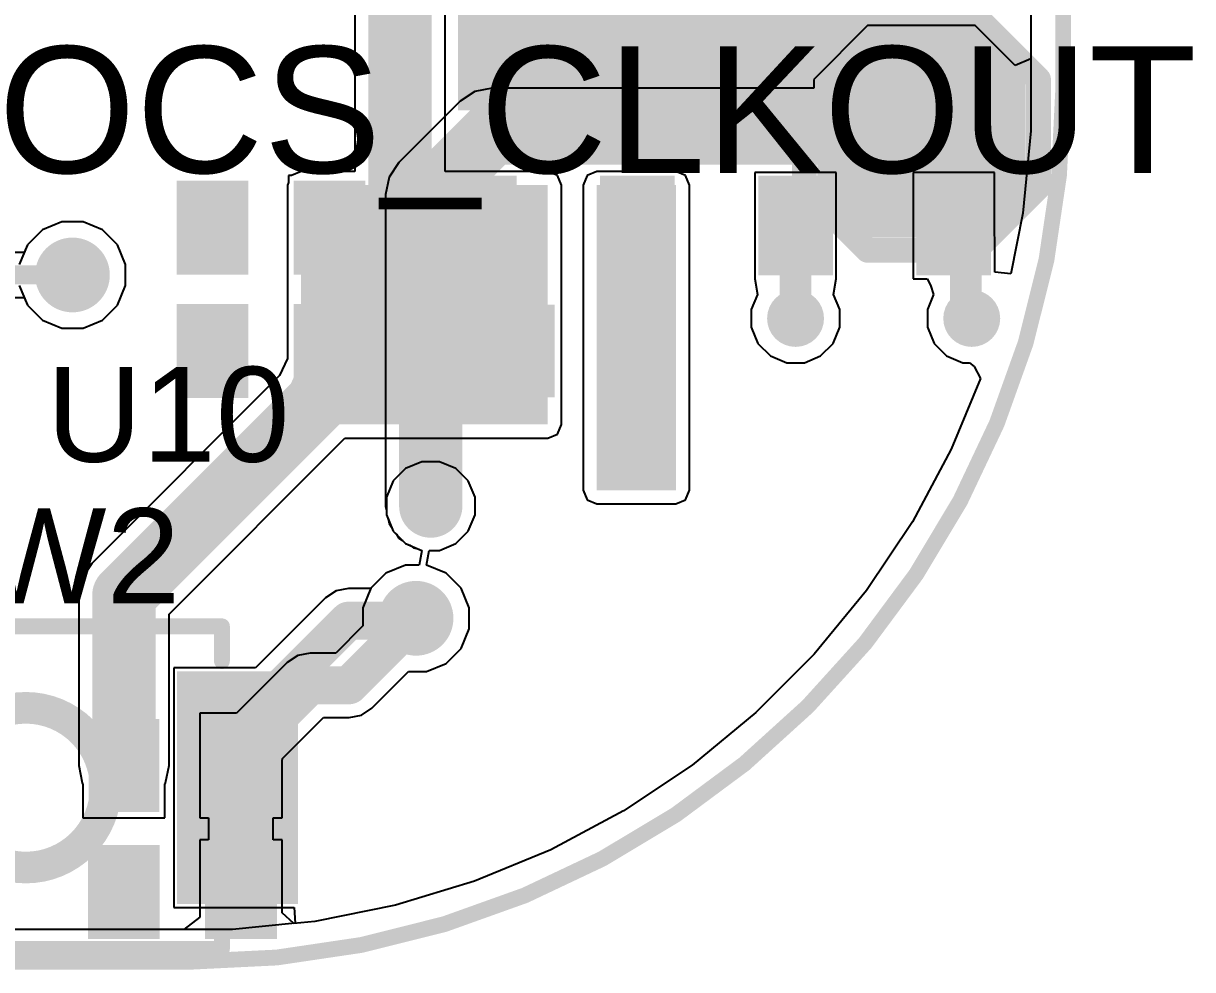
# Model space of a CAD drawing. Header units: millimetres. Extents: x -12 to 5428, y 0 to 5422.
# Drawn here: x 34.63 to 44.01, y -0.06 to 7.53 of the extents above; entities that cross this region are included whole.
import ezdxf

# ---------------------------------------------------------------- set-up
doc = ezdxf.new("R2010")
doc.units = ezdxf.units.MM
for name, color, linetype in [('BottomLayer', 5, 'Continuous'), ('BottomPaste', 16, 'Continuous'), ('BottomSolder', 6, 'Continuous'), ('Mechanical2', 216, 'Continuous'), ('TopLayer', 1, 'Continuous'), ('TopOverlay', 2, 'Continuous'), ('TopPaste', 8, 'Continuous'), ('TopSolder', 216, 'Continuous'), ('ViaHoleLayer', 16, 'Continuous')]:
    doc.layers.add(name, color=color, linetype=linetype)
doc.styles.add('Arial', font='', dxfattribs={"height": 0.2})
doc.styles.get('Arial').set_extended_font_data('Arial')

# ---------------------------------------------------------------- blocks, each defined once
blk = doc.blocks.new('T__________8')
at = {"layer": 'TopLayer'}
blk.add_hatch(color=1, dxfattribs=at).paths.add_polyline_path([(0.38102286, 0.7619974599999999), (-0.38097714, 0.7619974599999999), (-0.7619771399999999, 0.38099746), (-0.7619771399999999, -0.38100254), (-0.38097714, -0.7620025399999999), (0.38102286, -0.7620025399999999), (0.76202286, -0.38100254), (0.76202286, 0.38099746)])
at = {"layer": 'TopPaste'}
blk.add_hatch(color=8, dxfattribs=at).paths.add_polyline_path([(0.38102286, 0.7619974599999999), (-0.38097714, 0.7619974599999999), (-0.7619771399999999, 0.38099746), (-0.7619771399999999, -0.38100254), (-0.38097714, -0.7620025399999999), (0.38102286, -0.7620025399999999), (0.76202286, -0.38100254), (0.76202286, 0.38099746)])
at = {"layer": 'TopSolder'}
blk.add_hatch(color=216, dxfattribs=at).paths.add_polyline_path([(0.41852342, 0.8369985799999999), (-0.4184777, 0.8369985799999999), (-0.83697826, 0.41849802), (-0.83697826, -0.4185031), (-0.4184777, -0.8370036599999999), (0.41852342, -0.8370036599999999), (0.83702398, -0.4185031), (0.83702398, 0.41849802)])
at = {"layer": 'TopOverlay', "const_width": 0.1999996}
for points in [[(-0.4317771399999999, 0.93979746), (-0.9397771399999999, 0.4317974599999999)], [(-0.4317771399999999, 0.93979746), (0.43182286, 0.93979746)], [(0.43182286, 0.93979746), (0.93982286, 0.4317974599999999)], [(-0.9397771399999999, 0.4317974599999999), (-0.9397771399999999, -0.43180254)], [(0.93982286, 0.4317974599999999), (0.93982286, -0.43180254)], [(-0.9397771399999999, -0.43180254), (-0.4317771399999999, -0.93980254)], [(0.93982286, -0.43180254), (0.43182286, -0.93980254)], [(-0.4317771399999999, -0.93980254), (0.43182286, -0.93980254)]]:
    blk.add_lwpolyline(points, dxfattribs=at)
at = {"layer": 'TopOverlay', "const_width": 0.0999998}
for points in [[(-0.48177704, 0.93979746, 1), (-0.38177724, 0.93979746, 1)], [(-0.48177704, 0.93979746, 1), (-0.38177724, 0.93979746, 1)], [(0.38182296, 0.93979746, 1), (0.48182276, 0.93979746, 1)], [(0.38182296, 0.93979746, 1), (0.48182276, 0.93979746, 1)], [(-0.9897770399999999, 0.4317974599999999, 1), (-0.88977724, 0.4317974599999999, 1)], [(-0.9897770399999999, 0.4317974599999999, 1), (-0.88977724, 0.4317974599999999, 1)], [(0.8898229599999999, 0.4317974599999999, 1), (0.98982276, 0.4317974599999999, 1)], [(0.8898229599999999, 0.4317974599999999, 1), (0.98982276, 0.4317974599999999, 1)], [(-0.9897770399999999, -0.43180254, 1), (-0.88977724, -0.43180254, 1)], [(-0.9897770399999999, -0.43180254, 1), (-0.88977724, -0.43180254, 1)], [(0.8898229599999999, -0.43180254, 1), (0.98982276, -0.43180254, 1)], [(0.8898229599999999, -0.43180254, 1), (0.98982276, -0.43180254, 1)], [(-0.48177704, -0.93980254, 1), (-0.38177724, -0.93980254, 1)], [(-0.48177704, -0.93980254, 1), (-0.38177724, -0.93980254, 1)], [(0.38182296, -0.93980254, 1), (0.48182276, -0.93980254, 1)], [(0.38182296, -0.93980254, 1), (0.48182276, -0.93980254, 1)]]:
    blk.add_lwpolyline(points, format="xyb", close=True, dxfattribs=at)
blk = doc.blocks.new('8_WSON_6_5____B_32')
at = {"layer": 'BottomLayer'}
for points in [[(-3.0250257, 2.12999447), (-2.37502446, 2.12999447), (-2.37502446, 1.67999537), (-3.0250257, 1.67999537)], [(2.3750143, 2.12999447), (3.02501554, 2.12999447), (3.02501554, 1.67999537), (2.3750143, 1.67999537)], [(-1.70000549, 1.99999473), (1.69999533, 1.99999473), (1.69999533, -2.00000489), (-1.70000549, -2.00000489)], [(-3.0250257, 0.85999447), (-2.37502446, 0.85999447), (-2.37502446, 0.40999537), (-3.0250257, 0.40999537)], [(2.3750143, 0.85999447), (3.02501554, 0.85999447), (3.02501554, 0.40999537), (2.3750143, 0.40999537)], [(-3.0250257, -0.41000553), (-2.37502446, -0.41000553), (-2.37502446, -0.8600046299999999), (-3.0250257, -0.8600046299999999)], [(2.3750143, -0.41000553), (3.02501554, -0.41000553), (3.02501554, -0.8600046299999999), (2.3750143, -0.8600046299999999)], [(-3.0250257, -1.68000553), (-2.37502446, -1.68000553), (-2.37502446, -2.13000463), (-3.0250257, -2.13000463)], [(2.3750143, -1.68000553), (3.02501554, -1.68000553), (3.02501554, -2.13000463), (2.3750143, -2.13000463)]]:
    blk.add_hatch(color=5, dxfattribs=at).paths.add_polyline_path(points)
at = {"layer": 'BottomPaste'}
for points in [[(-3.0250257, 2.12999447), (-2.37502446, 2.12999447), (-2.37502446, 1.67999537), (-3.0250257, 1.67999537)], [(2.3750143, 2.12999447), (3.02501554, 2.12999447), (3.02501554, 1.67999537), (2.3750143, 1.67999537)], [(-1.70000549, 1.99999473), (1.69999533, 1.99999473), (1.69999533, -2.00000489), (-1.70000549, -2.00000489)], [(-3.0250257, 0.85999447), (-2.37502446, 0.85999447), (-2.37502446, 0.40999537), (-3.0250257, 0.40999537)], [(2.3750143, 0.85999447), (3.02501554, 0.85999447), (3.02501554, 0.40999537), (2.3750143, 0.40999537)], [(-3.0250257, -0.41000553), (-2.37502446, -0.41000553), (-2.37502446, -0.8600046299999999), (-3.0250257, -0.8600046299999999)], [(2.3750143, -0.41000553), (3.02501554, -0.41000553), (3.02501554, -0.8600046299999999), (2.3750143, -0.8600046299999999)], [(-3.0250257, -1.68000553), (-2.37502446, -1.68000553), (-2.37502446, -2.13000463), (-3.0250257, -2.13000463)], [(2.3750143, -1.68000553), (3.02501554, -1.68000553), (3.02501554, -2.13000463), (2.3750143, -2.13000463)]]:
    blk.add_hatch(color=16, dxfattribs=at).paths.add_polyline_path(points)
at = {"layer": 'BottomSolder'}
for points in [[(-3.10002682, 2.20499559), (-2.30002334, 2.20499559), (-2.30002334, 1.60499425), (-3.10002682, 1.60499425)], [(2.30001318, 2.20499559), (3.10001666, 2.20499559), (3.10001666, 1.60499425), (2.30001318, 1.60499425)], [(-1.77500661, 2.07499585), (1.77499645, 2.07499585), (1.77499645, -2.07500601), (-1.77500661, -2.07500601)], [(-3.10002682, 0.9349955899999999), (-2.30002334, 0.9349955899999999), (-2.30002334, 0.33499425), (-3.10002682, 0.33499425)], [(2.30001318, 0.9349955899999999), (3.10001666, 0.9349955899999999), (3.10001666, 0.33499425), (2.30001318, 0.33499425)], [(-3.10002682, -0.33500441), (-2.30002334, -0.33500441), (-2.30002334, -0.9350057499999999), (-3.10002682, -0.9350057499999999)], [(2.30001318, -0.33500441), (3.10001666, -0.33500441), (3.10001666, -0.9350057499999999), (2.30001318, -0.9350057499999999)], [(-3.10002682, -1.60500441), (-2.30002334, -1.60500441), (-2.30002334, -2.20500575), (-3.10002682, -2.20500575)], [(2.30001318, -1.60500441), (3.10001666, -1.60500441), (3.10001666, -2.20500575), (2.30001318, -2.20500575)]]:
    blk.add_hatch(color=6, dxfattribs=at).paths.add_polyline_path(points)
blk = doc.blocks.new('B3U_1000P_64')
at = {"layer": 'TopLayer'}
for points in [[(-2.10998689, 0.85998431), (-1.28998599, 0.85998431), (-1.28998599, -0.86001479), (-2.10998689, -0.86001479)], [(1.29000631, 0.85998431), (2.11000721, 0.85998431), (2.11000721, -0.86001479), (1.29000631, -0.86001479)]]:
    blk.add_hatch(color=1, dxfattribs=at).paths.add_polyline_path(points)
at = {"layer": 'TopPaste'}
for points in [[(-2.10998689, 0.85998431), (-1.28998599, 0.85998431), (-1.28998599, -0.86001479), (-2.10998689, -0.86001479)], [(1.29000631, 0.85998431), (2.11000721, 0.85998431), (2.11000721, -0.86001479), (1.29000631, -0.86001479)]]:
    blk.add_hatch(color=8, dxfattribs=at).paths.add_polyline_path(points)
at = {"layer": 'TopSolder'}
for points in [[(-2.18498801, 0.93498543), (-1.21498487, 0.93498543), (-1.21498487, -0.93501591), (-2.18498801, -0.93501591)], [(1.21500519, 0.93498543), (2.18500833, 0.93498543), (2.18500833, -0.93501591), (1.21500519, -0.93501591)]]:
    blk.add_hatch(color=216, dxfattribs=at).paths.add_polyline_path(points)
at = {"layer": 'TopOverlay', "const_width": 0.127}
for points in [[(-1.57481524, 1.01598476), (-1.57481524, 1.29538476)], [(-1.57481524, 1.29538476), (1.57478476, 1.29538476)], [(1.57478476, 1.01598476), (1.57478476, 1.29538476)], [(-1.57481524, -1.29541524), (-1.57481524, -1.01601524)], [(1.57478476, -1.29541524), (1.57478476, -1.01601524)], [(-1.57481524, -1.29541524), (1.57478476, -1.29541524)]]:
    blk.add_lwpolyline(points, dxfattribs=at)
at = {"layer": 'TopOverlay'}
for points, const_width in [([(-1.60656524, 1.29538476, 1), (-1.54306524, 1.29538476, 1)], 0.0635), ([(-1.60656524, 1.29538476, 1), (-1.54306524, 1.29538476, 1)], 0.0635), ([(1.54303476, 1.29538476, 1), (1.60653476, 1.29538476, 1)], 0.0635), ([(1.54303476, 1.29538476, 1), (1.60653476, 1.29538476, 1)], 0.0635), ([(-1.60656524, 1.01598476, 1), (-1.54306524, 1.01598476, 1)], 0.0635), ([(1.54303476, 1.01598476, 1), (1.60653476, 1.01598476, 1)], 0.0635), ([(0.64106806, 0, 1), (-0.64106806, 0, 1)], 0.254), ([(-0.7045680599999999, 0, 1), (-0.5775680599999999, 0, 1)], 0.127), ([(0.5775680599999999, 0, 1), (0.7045680599999999, 0, 1)], 0.127), ([(-1.60656524, -1.01601524, 1), (-1.54306524, -1.01601524, 1)], 0.0635), ([(1.54303476, -1.01601524, 1), (1.60653476, -1.01601524, 1)], 0.0635), ([(-1.60656524, -1.29541524, 1), (-1.54306524, -1.29541524, 1)], 0.0635), ([(-1.60656524, -1.29541524, 1), (-1.54306524, -1.29541524, 1)], 0.0635), ([(1.54303476, -1.29541524, 1), (1.60653476, -1.29541524, 1)], 0.0635), ([(1.54303476, -1.29541524, 1), (1.60653476, -1.29541524, 1)], 0.0635)]:
    blk.add_lwpolyline(points, format="xyb", close=True, dxfattribs=dict(at, const_width=const_width))
blk = doc.blocks.new('R___0402_B_82')
at = {"layer": 'BottomLayer'}
for points in [[(-0.24128476, 0.31751524), (-0.2412847599999999, -0.31748476), (-0.6984847599999999, -0.31748476), (-0.6984847599999999, 0.31751524)], [(0.69851524, 0.31751524), (0.69851524, -0.31748476), (0.24131524, -0.31748476), (0.2413152399999999, 0.31751524)]]:
    blk.add_hatch(color=5, dxfattribs=at).paths.add_polyline_path(points)
at = {"layer": 'BottomPaste'}
for points in [[(-0.24128476, 0.31751524), (-0.2412847599999999, -0.31748476), (-0.6984847599999999, -0.31748476), (-0.6984847599999999, 0.31751524)], [(0.69851524, 0.31751524), (0.69851524, -0.31748476), (0.24131524, -0.31748476), (0.2413152399999999, 0.31751524)]]:
    blk.add_hatch(color=16, dxfattribs=at).paths.add_polyline_path(points)
at = {"layer": 'BottomSolder'}
for points in [[(-0.1862836, 0.3725164), (-0.1862835999999999, -0.37248592), (-0.75348592, -0.37248592), (-0.75348592, 0.3725164)], [(0.7535164, 0.3725164), (0.7535164, -0.37248592), (0.18631408, -0.37248592), (0.1863140799999999, 0.3725164)]]:
    blk.add_hatch(color=6, dxfattribs=at).paths.add_polyline_path(points)
blk = doc.blocks.new('R___0402_B_89')
at = {"layer": 'BottomLayer'}
for points in [[(-0.2412873, 0.31751778), (-0.2412873, -0.31748222), (-0.6984872999999999, -0.31748222), (-0.6984872999999999, 0.31751778)], [(0.6985127, 0.31751778), (0.6985127, -0.31748222), (0.2413127, -0.31748222), (0.2413126999999999, 0.31751778)]]:
    blk.add_hatch(color=5, dxfattribs=at).paths.add_polyline_path(points)
at = {"layer": 'BottomPaste'}
for points in [[(-0.2412873, 0.31751778), (-0.2412873, -0.31748222), (-0.6984872999999999, -0.31748222), (-0.6984872999999999, 0.31751778)], [(0.6985127, 0.31751778), (0.6985127, -0.31748222), (0.2413127, -0.31748222), (0.2413126999999999, 0.31751778)]]:
    blk.add_hatch(color=16, dxfattribs=at).paths.add_polyline_path(points)
at = {"layer": 'BottomSolder'}
for points in [[(-0.18628614, 0.37251894), (-0.18628614, -0.37248338), (-0.75348846, -0.37248338), (-0.75348846, 0.37251894)], [(0.7535138599999999, 0.37251894), (0.7535138599999999, -0.37248338), (0.18631154, -0.37248338), (0.18631154, 0.37251894)]]:
    blk.add_hatch(color=6, dxfattribs=at).paths.add_polyline_path(points)
blk = doc.blocks.new('C___0402_B_176')
at = {"layer": 'BottomLayer'}
for points in [[(-0.2413152399999999, 0.31748476), (-0.2413152400000001, -0.31751524), (-0.69851524, -0.31751524), (-0.69851524, 0.31748476)], [(0.6984847599999999, 0.31748476), (0.6984847599999999, -0.31751524), (0.2412847599999999, -0.31751524), (0.2412847600000001, 0.31748476)]]:
    blk.add_hatch(color=5, dxfattribs=at).paths.add_polyline_path(points)
at = {"layer": 'BottomPaste'}
for points in [[(-0.2413152399999999, 0.31748476), (-0.2413152400000001, -0.31751524), (-0.69851524, -0.31751524), (-0.69851524, 0.31748476)], [(0.6984847599999999, 0.31748476), (0.6984847599999999, -0.31751524), (0.2412847599999999, -0.31751524), (0.2412847600000001, 0.31748476)]]:
    blk.add_hatch(color=16, dxfattribs=at).paths.add_polyline_path(points)
at = {"layer": 'BottomSolder'}
for points in [[(-0.1813153599999999, 0.3774846399999999), (-0.1813153600000001, -0.37751512), (-0.7585151199999999, -0.3775151199999999), (-0.7585151199999999, 0.37748464)], [(0.7584846399999999, 0.3774846399999999), (0.7584846399999999, -0.37751512), (0.1812848799999999, -0.3775151199999999), (0.1812848800000001, 0.37748464)]]:
    blk.add_hatch(color=6, dxfattribs=at).paths.add_polyline_path(points)
blk = doc.blocks.new('C___0402_B_177')
at = {"layer": 'BottomLayer'}
for points in [[(-0.2413152399999999, 0.31748476), (-0.2413152400000001, -0.31751524), (-0.69851524, -0.31751524), (-0.69851524, 0.31748476)], [(0.6984847599999999, 0.31748476), (0.6984847599999999, -0.31751524), (0.2412847599999999, -0.31751524), (0.2412847600000001, 0.31748476)]]:
    blk.add_hatch(color=5, dxfattribs=at).paths.add_polyline_path(points)
at = {"layer": 'BottomPaste'}
for points in [[(-0.2413152399999999, 0.31748476), (-0.2413152400000001, -0.31751524), (-0.69851524, -0.31751524), (-0.69851524, 0.31748476)], [(0.6984847599999999, 0.31748476), (0.6984847599999999, -0.31751524), (0.2412847599999999, -0.31751524), (0.2412847600000001, 0.31748476)]]:
    blk.add_hatch(color=16, dxfattribs=at).paths.add_polyline_path(points)
at = {"layer": 'BottomSolder'}
for points in [[(-0.1813153599999999, 0.3774846399999999), (-0.1813153600000001, -0.37751512), (-0.7585151199999999, -0.3775151199999999), (-0.7585151199999999, 0.37748464)], [(0.7584846399999999, 0.3774846399999999), (0.7584846399999999, -0.37751512), (0.1812848799999999, -0.3775151199999999), (0.1812848800000001, 0.37748464)]]:
    blk.add_hatch(color=6, dxfattribs=at).paths.add_polyline_path(points)
blk = doc.blocks.new('C___0402_B_180')
at = {"layer": 'BottomLayer'}
for points in [[(-0.2412949199999999, 0.3174872999999999), (-0.2412949200000001, -0.3175127), (-0.69849492, -0.3175126999999999), (-0.69849492, 0.3174873)], [(0.6985050799999999, 0.3174872999999999), (0.6985050799999999, -0.3175127), (0.2413050799999999, -0.3175126999999999), (0.24130508, 0.3174873)]]:
    blk.add_hatch(color=5, dxfattribs=at).paths.add_polyline_path(points)
at = {"layer": 'BottomPaste'}
for points in [[(-0.2412949199999999, 0.3174872999999999), (-0.2412949200000001, -0.3175127), (-0.69849492, -0.3175126999999999), (-0.69849492, 0.3174873)], [(0.6985050799999999, 0.3174872999999999), (0.6985050799999999, -0.3175127), (0.2413050799999999, -0.3175126999999999), (0.24130508, 0.3174873)]]:
    blk.add_hatch(color=16, dxfattribs=at).paths.add_polyline_path(points)
at = {"layer": 'BottomSolder'}
for points in [[(-0.1812950399999999, 0.3774871799999999), (-0.18129504, -0.37751258), (-0.7584947999999999, -0.3775125799999999), (-0.7584947999999999, 0.3774871800000001)], [(0.75850496, 0.3774871799999999), (0.75850496, -0.37751258), (0.1813051999999999, -0.3775125799999999), (0.1813052000000001, 0.3774871800000001)]]:
    blk.add_hatch(color=6, dxfattribs=at).paths.add_polyline_path(points)

msp = doc.modelspace()

# ---------------------------------------------------------------- hatches: boundary and pattern name
at = {"layer": 'BottomLayer'}
for points in [[(36.85538476, 4.312803160000001), (38.83658476, 4.312803160000001), (38.83658476, 6.233805159999999), (36.85538476, 6.233805159999999)], [(39.86528475999999, 6.233805159999999), (39.22962436, 6.233805159999999), (39.22962436, 3.78458476), (39.86528475999999, 3.78458476)]]:
    msp.add_hatch(color=5, dxfattribs=at).paths.add_polyline_path(points)
h = msp.add_hatch(color=5, dxfattribs=at)
edge = h.paths.add_edge_path()
edge.add_arc((35.02038716, 5.512800759999999), 0.2999994, 0, 360)
h = msp.add_hatch(color=5, dxfattribs=at)
edge = h.paths.add_edge_path()
edge.add_arc((40.82560796, 5.164007959999999), 0.2286, 0, 360)
h = msp.add_hatch(color=5, dxfattribs=at)
edge = h.paths.add_edge_path()
edge.add_arc((42.24018476, 5.164007959999999), 0.2286, 0, 360)
h = msp.add_hatch(color=5, dxfattribs=at)
edge = h.paths.add_edge_path()
edge.add_arc((39.54778476, 4.08938476), 0.2286, 0, 360)
h = msp.add_hatch(color=5, dxfattribs=at)
edge = h.paths.add_edge_path()
edge.add_arc((37.89678476, 3.65758476), 0.2286, 0, 360)
h = msp.add_hatch(color=5, dxfattribs=at)
edge = h.paths.add_edge_path()
edge.add_arc((37.77881954, 2.75675344), 0.2999994, 0, 360)
at = {"layer": 'TopLayer'}
h = msp.add_hatch(color=1, dxfattribs=at)
edge = h.paths.add_edge_path()
edge.add_arc((35.02038716, 5.512800759999999), 0.2999994, 0, 360)
h = msp.add_hatch(color=1, dxfattribs=at)
edge = h.paths.add_edge_path()
edge.add_arc((40.82560796, 5.164007959999999), 0.2286, 0, 360)
h = msp.add_hatch(color=1, dxfattribs=at)
edge = h.paths.add_edge_path()
edge.add_arc((42.24018476, 5.164007959999999), 0.2286, 0, 360)
h = msp.add_hatch(color=1, dxfattribs=at)
edge = h.paths.add_edge_path()
edge.add_arc((39.54778476, 4.08938476), 0.2286, 0, 360)
h = msp.add_hatch(color=1, dxfattribs=at)
edge = h.paths.add_edge_path()
edge.add_arc((37.89678476, 3.65758476), 0.2286, 0, 360)
h = msp.add_hatch(color=1, dxfattribs=at)
edge = h.paths.add_edge_path()
edge.add_arc((37.77881954, 2.75675344), 0.2999994, 0, 360)
at = {"layer": 'ViaHoleLayer'}
h = msp.add_hatch(color=16, dxfattribs=at)
edge = h.paths.add_edge_path()
edge.add_arc((35.02038716, 5.512800759999999), 0.1499997, 0, 360)
h = msp.add_hatch(color=16, dxfattribs=at)
edge = h.paths.add_edge_path()
edge.add_arc((40.82560796, 5.164007959999999), 0.1016, 0, 360)
h = msp.add_hatch(color=16, dxfattribs=at)
edge = h.paths.add_edge_path()
edge.add_arc((42.24018476, 5.164007959999999), 0.1016, 0, 360)
h = msp.add_hatch(color=16, dxfattribs=at)
edge = h.paths.add_edge_path()
edge.add_arc((39.54778476, 4.08938476), 0.1016, 0, 360)
h = msp.add_hatch(color=16, dxfattribs=at)
edge = h.paths.add_edge_path()
edge.add_arc((37.89678476, 3.65758476), 0.1016, 0, 360)
h = msp.add_hatch(color=16, dxfattribs=at)
edge = h.paths.add_edge_path()
edge.add_arc((37.77881954, 2.75675344), 0.1499997, 0, 360)

# ---------------------------------------------------------------- linework, layer by layer
at = {"layer": 'BottomLayer'}
for p, q in [((42.71563466, 32.14033449999999), (42.71563466, 6.9999987)), ((38.01317518, 6.343776999999999), (38.01317518, 9.46681876)), ((37.28804074, 9.316638719999998), (37.28804074, 6.343776999999999)), ((42.71563466, 6.9999987), (42.71563466, 6.6688335)), ((42.71563466, 6.6688335), (42.6507148, 6.009698419999999)), ((36.77838973999999, 6.31188476), (36.75378475999999, 6.31188476)), ((36.75378475999999, 6.31188476), (36.75378475999999, 6.254015939999999)), ((36.85538476, 6.343776999999999), (36.77838973999999, 6.31188476)), ((37.28804074, 6.343776999999999), (36.85538476, 6.343776999999999)), ((38.83658476, 6.343776999999999), (38.01317518, 6.343776999999999)), ((38.91434686, 6.31156726), (38.83658476, 6.343776999999999)), ((38.94655659999999, 6.233805159999999), (38.91434686, 6.31156726)), ((39.15186225999999, 6.31156726), (39.11965252, 6.233805159999999)), ((39.22962436, 6.343776999999999), (39.15186225999999, 6.31156726)), ((39.86528475999999, 6.343776999999999), (39.22962436, 6.343776999999999)), ((39.94304686, 6.31156726), (39.86528475999999, 6.343776999999999)), ((39.97525659999999, 6.233805159999999), (39.94304686, 6.31156726)), ((41.15220624, 6.335387379999999), (40.49900967999999, 6.335387379999999)), ((40.49900967999999, 6.335387379999999), (40.49900967999999, 5.48218868)), ((41.15220624, 5.48218868), (41.15220624, 6.335387379999999)), ((42.42220624, 6.335387379999999), (41.76900968, 6.335387379999999)), ((41.76900968, 6.335387379999999), (41.76900968, 5.48218614)), ((42.42220624, 5.83331066), (42.42220624, 6.335387379999999)), ((36.75378475999999, 6.254015939999999), (36.74541292, 6.233805159999999)), ((36.74541292, 6.233805159999999), (36.74541292, 4.842609059999999)), ((38.94655659999999, 4.312803160000001), (38.94655659999999, 6.233805159999999)), ((39.11965252, 6.233805159999999), (39.11965252, 3.78458476)), ((39.97525659999999, 3.78458476), (39.97525659999999, 6.233805159999999)), ((42.6507148, 6.009698419999999), (42.5536868, 5.52191174)), ((34.9354521, 5.93980016), (34.77851312, 5.874791399999999)), ((35.10532222, 5.93980016), (34.9354521, 5.93980016)), ((35.2622612, 5.874791399999999), (35.10532222, 5.93980016)), ((34.77851312, 5.874791399999999), (34.65839652, 5.7546748)), ((35.3823778, 5.7546748), (35.2622612, 5.874791399999999)), ((42.4266868, 5.81078594), (42.42220624, 5.83331066)), ((34.65839652, 5.7546748), (34.59338776, 5.59773582)), ((35.44738656, 5.59773582), (35.3823778, 5.7546748)), ((42.4266868, 5.5344187), (42.4266868, 5.81078594)), ((35.44738656, 5.4278657), (35.44738656, 5.59773582)), ((40.49900967999999, 5.48218868), (40.49900714, 5.48218614)), ((40.49900714, 5.48218614), (40.51989864, 5.35518614)), ((41.13131728, 5.35518614), (41.15220878, 5.48218868)), ((41.15220878, 5.48218868), (41.15220624, 5.48218868)), ((41.76900968, 5.48218614), (41.88312426, 5.48218614)), ((41.88312426, 5.48218614), (41.9080696, 5.42980118)), ((42.5536868, 5.52191174), (42.4266868, 5.5344187)), ((34.59338776, 5.4278657), (34.65839652, 5.270926719999999)), ((35.3823778, 5.270926719999999), (35.44738656, 5.4278657)), ((40.51989864, 5.35518614), (40.47000796, 5.23474188)), ((41.18120796, 5.23474188), (41.13131728, 5.35518614)), ((41.93447544, 5.35518614), (41.88458476, 5.23474188)), ((41.9080696, 5.42980118), (41.93447544, 5.35518614)), ((34.65839652, 5.270926719999999), (34.77851312, 5.150810119999999)), ((35.2622612, 5.150810119999999), (35.3823778, 5.270926719999999)), ((40.47000796, 5.23474188), (40.47000796, 5.09327404)), ((41.18120796, 5.09327404), (41.18120796, 5.23474188)), ((41.88458476, 5.23474188), (41.88458476, 5.09327404)), ((34.77851312, 5.150810119999999), (34.9354521, 5.08580136)), ((34.9354521, 5.08580136), (35.10532222, 5.08580136)), ((35.10532222, 5.08580136), (35.2622612, 5.150810119999999)), ((40.47000796, 5.09327404), (40.52414552, 4.9625758)), ((41.12707039999999, 4.9625758), (41.18120796, 5.09327404)), ((41.88458476, 5.09327404), (41.93872232, 4.9625758)), ((40.52414552, 4.9625758), (40.6241758, 4.862545519999999)), ((41.02704012, 4.862545519999999), (41.12707039999999, 4.9625758)), ((41.93872232, 4.9625758), (42.0387526, 4.862545519999999)), ((36.74541292, 4.842609059999999), (36.6838484, 4.704814059999999)), ((40.6241758, 4.862545519999999), (40.75487404, 4.808407959999999)), ((40.75487404, 4.808407959999999), (40.89634187999999, 4.808407959999999)), ((40.89634187999999, 4.808407959999999), (41.02704012, 4.862545519999999)), ((42.0387526, 4.862545519999999), (42.16945084, 4.808407959999999)), ((42.16945084, 4.808407959999999), (42.22143448, 4.808407959999999)), ((42.22143448, 4.808407959999999), (42.26086797999999, 4.77835976)), ((36.6838484, 4.704814059999999), (35.17660986, 3.19757806)), ((42.26086797999999, 4.77835976), (42.31065198, 4.68140542)), ((42.31065198, 4.68140542), (42.0757731, 4.114355499999999)), ((38.83658476, 4.20283132), (38.91434686, 4.235041059999999)), ((38.91434686, 4.235041059999999), (38.94655659999999, 4.312803160000001)), ((35.79555198, 2.79102058), (37.20736017999999, 4.20283132)), ((37.20736017999999, 4.20283132), (38.83658476, 4.20283132)), ((42.0757731, 4.114355499999999), (41.76354868, 3.53022662)), ((37.6953526, 3.9590472), (37.59532231999999, 3.85901692)), ((37.82605083999999, 4.01318476), (37.6953526, 3.9590472)), ((37.96751868, 4.01318476), (37.82605083999999, 4.01318476)), ((38.09821692, 3.9590472), (37.96751868, 4.01318476)), ((38.1982472, 3.85901692), (38.09821692, 3.9590472)), ((37.59532231999999, 3.85901692), (37.54118476, 3.72831868)), ((38.25238476, 3.72831868), (38.1982472, 3.85901692)), ((39.11965252, 3.78458476), (39.15186225999999, 3.70682266)), ((39.94304686, 3.70682266), (39.97525659999999, 3.78458476)), ((37.54118476, 3.72831868), (37.54118476, 3.58685084)), ((38.25238476, 3.58685084), (38.25238476, 3.72831868)), ((39.15186225999999, 3.70682266), (39.22962436, 3.67461292)), ((39.22962436, 3.67461292), (39.86528475999999, 3.67461292)), ((39.86528475999999, 3.67461292), (39.94304686, 3.70682266)), ((37.54118476, 3.58685084), (37.59532231999999, 3.4561526)), ((38.1982472, 3.4561526), (38.25238476, 3.58685084)), ((41.76354868, 3.53022662), (41.39556618, 2.97950636)), ((37.59532231999999, 3.4561526), (37.6953526, 3.356122319999999)), ((38.09821692, 3.356122319999999), (38.1982472, 3.4561526)), ((37.6953526, 3.356122319999999), (37.82604322, 3.30198222)), ((37.82604322, 3.30198222), (37.8048774, 3.18375792)), ((37.86376222, 3.18375538), (37.88492804, 3.30197968)), ((37.88492804, 3.30197968), (37.96751868, 3.301984759999999)), ((37.96751868, 3.301984759999999), (38.09821692, 3.356122319999999)), ((35.17660986, 3.19757806), (35.09801718, 3.07995066)), ((37.5369455, 3.11874408), (37.4168289, 2.99862748)), ((37.69388448, 3.18375284), (37.5369455, 3.11874408)), ((37.8048774, 3.18375792), (37.69388448, 3.18375284)), ((38.02069358, 3.11874408), (37.86376222, 3.18375538)), ((38.14081018, 2.99862748), (38.02069358, 3.11874408)), ((35.09801718, 3.07995066), (35.070415, 2.94120316)), ((35.070415, 2.94120316), (35.07041754, 2.94119046)), ((35.07041754, 2.94119046), (35.07041754, 1.57478476)), ((37.4168289, 2.99862748), (37.35182013999999, 2.8416885)), ((38.20581893999999, 2.8416885), (38.14081018, 2.99862748)), ((41.39556618, 2.97950636), (40.97540954, 2.4675465)), ((37.35182013999999, 2.8416885), (37.35182013999999, 2.696001719999999)), ((38.20581893999999, 2.67181838), (38.20581893999999, 2.8416885)), ((35.79555198, 1.57478476), (35.79555198, 2.79102058)), ((37.35182013999999, 2.696001719999999), (37.13352746, 2.47770904)), ((38.14081018, 2.5148794), (38.20581893999999, 2.67181838)), ((36.82872746, 2.4579961), (36.74470934, 2.40185702)), ((36.92783318, 2.47770904), (36.82872746, 2.4579961)), ((37.13352746, 2.47770904), (36.92783318, 2.47770904)), ((38.02069358, 2.3947628), (38.14081018, 2.5148794)), ((40.97540954, 2.4675465), (40.50704878, 1.99918574)), ((36.74470934, 2.40185702), (36.33673708, 1.99388476)), ((37.8637546, 2.32975404), (38.02069358, 2.3947628)), ((37.42392312, 2.03560934), (37.71806781999999, 2.32975404)), ((37.71806781999999, 2.32975404), (37.8637546, 2.32975404)), ((36.33673708, 1.99388476), (36.04258476, 1.99388476)), ((36.04258476, 1.99388476), (36.04258476, 1.15568476)), ((37.24079928, 1.95975732), (37.339905, 1.97947026)), ((37.339905, 1.97947026), (37.42392312, 2.03560934)), ((40.50704878, 1.99918574), (39.99507622, 1.57902148)), ((36.70676682, 1.63141914), (37.035105, 1.95975732)), ((37.035105, 1.95975732), (37.24079928, 1.95975732)), ((36.70298476, 1.6124047), (36.70676682, 1.63141914)), ((36.70298476, 1.15568476), (36.70298476, 1.6124047)), ((35.07041754, 1.57478476), (35.09801718, 1.43603726)), ((35.76795233999999, 1.43603726), (35.79555198, 1.57478476)), ((39.99507622, 1.57902148), (39.44436865999999, 1.2110466)), ((35.09801718, 1.43603726), (35.10278476, 1.4289024)), ((35.10278476, 1.4289024), (35.10278476, 1.15568476)), ((35.76318476, 1.4289024), (35.76795233999999, 1.43603726)), ((35.76318476, 1.15568476), (35.76318476, 1.4289024)), ((35.10278476, 1.15568476), (35.76318476, 1.15568476)), ((36.04258476, 1.15568476), (36.1138089, 1.15568476)), ((36.1138089, 1.15568476), (36.1138089, 0.97788476)), ((36.63176062, 0.97788476), (36.63176062, 1.15568476)), ((36.63176062, 1.15568476), (36.70298476, 1.15568476)), ((39.44436865999999, 1.2110466), (38.86022707999999, 0.8988171)), ((36.1138089, 0.97788476), (36.04258476, 0.97788476)), ((36.04258476, 0.97788476), (36.04258476, 0.35780472)), ((36.70298476, 0.97788476), (36.63176062, 0.97788476)), ((36.70298476, 0.3926408199999999), (36.70298476, 0.97788476)), ((38.86022707999999, 0.8988171), (38.24832838, 0.64536066)), ((38.24832838, 0.64536066), (37.6145171, 0.4530979)), ((36.79708668, 0.3073527), (36.70298476, 0.3926408199999999)), ((37.6145171, 0.4530979), (36.96490194, 0.32388048)), ((36.04258476, 0.35780472), (35.91558222, 0.25896316)), ((36.96490194, 0.32388048), (36.79708668, 0.3073527)), ((35.91558222, 0.25896316), (-0.00743966, 0.2589784))]:
    msp.add_line(p, q, dxfattribs=at)
for points, const_width in [([(37.65060796, 5.97980516), (37.65060796, 9.46681876)], 0.508), ([(37.52391022, 5.69623194), (37.65060796, 5.97980516)], 0.508), ([(40.82560796, 5.164007959999999), (40.82560796, 5.908786759999999)], 0.254), ([(42.09560796, 5.908786759999999), (42.19360878, 5.81078594)], 0.254), ([(37.15497014, 4.87047032), (37.52391022, 5.69623194)], 0.508), ([(42.19360878, 5.265569859999999), (42.19360878, 5.81078594)], 0.254), ([(42.19360878, 5.265569859999999), (42.24018476, 5.218993879999999)], 0.254), ([(42.24018476, 5.164007959999999), (42.24018476, 5.218993879999999)], 0.254), ([(36.98756636, 4.495784759999999), (37.15497014, 4.87047032)], 0.508), ([(35.43298476, 2.94120316), (36.98756636, 4.495784759999999)], 0.508), ([(35.43298476, 1.57478476), (35.43298476, 2.94120316)], 0.508), ([(37.24079928, 2.21873318), (37.77881954, 2.75675344)], 0.3048), ([(36.44898475999999, 1.73988476), (36.92783318, 2.21873318)], 0.3048), ([(36.92783318, 2.21873318), (37.24079928, 2.21873318)], 0.3048), ([(36.44898475999999, 1.63742116), (36.44898475999999, 1.73988476)], 0.3048), ([(36.37278476, 1.56122116), (36.44898475999999, 1.63742116)], 0.3048), ([(36.37278476, 0.55878476), (36.37278476, 1.56122116)], 0.3048)]:
    msp.add_lwpolyline(points, dxfattribs=dict(at, const_width=const_width))
for points, const_width in [([(37.52360796, 5.97980516, 1), (37.77760796, 5.97980516, 1)], 0.254), ([(37.52360796, 5.97980516, 1), (37.77760796, 5.97980516, 1)], 0.254), ([(40.76210796, 5.908786759999999, 1), (40.88910796, 5.908786759999999, 1)], 0.127), ([(42.03210796, 5.908786759999999, 1), (42.15910796, 5.908786759999999, 1)], 0.127), ([(37.39691022, 5.69623194, 1), (37.65091021999999, 5.69623194, 1)], 0.254), ([(37.39691022, 5.69623194, 1), (37.65091021999999, 5.69623194, 1)], 0.254), ([(42.13010878, 5.81078594, 1), (42.25710878, 5.81078594, 1)], 0.127), ([(42.13010878, 5.81078594, 1), (42.25710878, 5.81078594, 1)], 0.127), ([(42.13010878, 5.265569859999999, 1), (42.25710878, 5.265569859999999, 1)], 0.127), ([(42.13010878, 5.265569859999999, 1), (42.25710878, 5.265569859999999, 1)], 0.127), ([(40.76210796, 5.164007959999999, 1), (40.88910796, 5.164007959999999, 1)], 0.127), ([(42.17668475999999, 5.218993879999999, 1), (42.30368476, 5.218993879999999, 1)], 0.127), ([(42.17668475999999, 5.218993879999999, 1), (42.30368476, 5.218993879999999, 1)], 0.127), ([(42.17668475999999, 5.164007959999999, 1), (42.30368476, 5.164007959999999, 1)], 0.127), ([(37.02797014, 4.87047032, 1), (37.28197014, 4.87047032, 1)], 0.254), ([(37.02797014, 4.87047032, 1), (37.28197014, 4.87047032, 1)], 0.254), ([(36.86056636, 4.495784759999999, 1), (37.11456636, 4.495784759999999, 1)], 0.254), ([(36.86056636, 4.495784759999999, 1), (37.11456636, 4.495784759999999, 1)], 0.254), ([(35.30598476, 2.94120316, 1), (35.55998476, 2.94120316, 1)], 0.254), ([(35.30598476, 2.94120316, 1), (35.55998476, 2.94120316, 1)], 0.254), ([(37.70261953999999, 2.75675344, 1), (37.85501953999999, 2.75675344, 1)], 0.1524), ([(36.85163318, 2.21873318, 1), (37.00403318, 2.21873318, 1)], 0.1524), ([(36.85163318, 2.21873318, 1), (37.00403318, 2.21873318, 1)], 0.1524), ([(37.16459928, 2.21873318, 1), (37.31699928, 2.21873318, 1)], 0.1524), ([(37.16459928, 2.21873318, 1), (37.31699928, 2.21873318, 1)], 0.1524), ([(36.37278476, 1.73988476, 1), (36.52518476, 1.73988476, 1)], 0.1524), ([(36.37278476, 1.73988476, 1), (36.52518476, 1.73988476, 1)], 0.1524), ([(35.30598476, 1.57478476, 1), (35.55998476, 1.57478476, 1)], 0.254), ([(36.37278476, 1.63742116, 1), (36.52518476, 1.63742116, 1)], 0.1524), ([(36.37278476, 1.63742116, 1), (36.52518476, 1.63742116, 1)], 0.1524), ([(36.29658475999999, 1.56122116, 1), (36.44898475999999, 1.56122116, 1)], 0.1524), ([(36.29658475999999, 1.56122116, 1), (36.44898475999999, 1.56122116, 1)], 0.1524), ([(36.29658475999999, 0.55878476, 1), (36.44898475999999, 0.55878476, 1)], 0.1524)]:
    msp.add_lwpolyline(points, format="xyb", close=True, dxfattribs=dict(at, const_width=const_width))
at = {"layer": 'Mechanical2', "const_width": 0.127}
for points in [[(42.97460036, 7.00002156), (42.97460036, 33.00002036)], [(-0.02541524, -1.524e-05), (35.97461436, -1.524e-05)]]:
    msp.add_lwpolyline(points, dxfattribs=at)
msp.add_lwpolyline([(42.97459782, 6.9999987, -0.4142135623730951), (35.97459912, 0)], format="xyb", dxfattribs=at)
at = {"layer": 'Mechanical2', "const_width": 0.0635}
for points in [[(42.94284782, 6.9999987, 1), (43.00634781999999, 6.9999987, 1)], [(42.94285036, 7.00002156, 1), (43.00635036, 7.00002156, 1)], [(35.94284912, 0, 1), (36.00634912, 0, 1)], [(35.94286436, -1.524e-05, 1), (36.00636436, -1.524e-05, 1)]]:
    msp.add_lwpolyline(points, format="xyb", close=True, dxfattribs=at)
at = {"layer": 'TopLayer'}
for p, q in [((42.71563466, 8.28118232), (42.71563466, 7.2465692)), ((41.40437236, 7.514625559999999), (40.97257235999999, 7.08282556)), ((42.26797236, 7.514625559999999), (41.40437236, 7.514625559999999)), ((42.58863466, 7.193963259999999), (42.26797236, 7.514625559999999)), ((42.71563466, 7.2465692), (42.58863466, 7.193963259999999)), ((40.97257235999999, 7.08282556), (40.97257235999999, 7.013592779999999)), ((38.25008352, 6.985993139999999), (38.13245866, 6.907400459999999)), ((38.38883356, 7.013592779999999), (38.25008352, 6.985993139999999)), ((40.97257235999999, 7.013592779999999), (38.38883356, 7.013592779999999)), ((38.13245358, 6.907392839999999), (37.64040986, 6.41535166)), ((38.13245866, 6.907400459999999), (38.13245358, 6.907392839999999)), ((37.64040986, 6.41535166), (37.56181718, 6.29772426)), ((37.56181718, 6.29772426), (37.534215, 6.15897676)), ((37.534215, 6.15897676), (37.53421754, 6.15896406)), ((37.53421754, 6.15896406), (37.53421754, 3.65758476)), ((34.9354521, 5.93980016), (34.77851312, 5.874791399999999)), ((35.10532222, 5.93980016), (34.9354521, 5.93980016)), ((35.2622612, 5.874791399999999), (35.10532222, 5.93980016)), ((34.77851312, 5.874791399999999), (34.65839652, 5.7546748)), ((35.3823778, 5.7546748), (35.2622612, 5.874791399999999)), ((34.65839652, 5.7546748), (34.63329878, 5.694083099999999)), ((35.44738656, 5.59773582), (35.3823778, 5.7546748)), ((34.63329878, 5.694083099999999), (33.75241916, 5.694083099999999)), ((35.44738656, 5.4278657), (35.44738656, 5.59773582)), ((35.3823778, 5.270926719999999), (35.44738656, 5.4278657)), ((33.7524598, 5.33151842), (34.63329878, 5.33151842)), ((34.63329878, 5.33151842), (34.65839652, 5.270926719999999)), ((34.65839652, 5.270926719999999), (34.77851312, 5.150810119999999)), ((35.2622612, 5.150810119999999), (35.3823778, 5.270926719999999)), ((34.77851312, 5.150810119999999), (34.9354521, 5.08580136)), ((34.9354521, 5.08580136), (35.10532222, 5.08580136)), ((35.10532222, 5.08580136), (35.2622612, 5.150810119999999)), ((37.53421754, 3.65758476), (37.54118476, 3.6225607)), ((37.54118476, 3.6225607), (37.54118476, 3.58685084)), ((37.54118476, 3.58685084), (37.55484996, 3.55385878)), ((37.55484996, 3.55385878), (37.56181718, 3.51883726)), ((37.56181718, 3.51883726), (37.58165712, 3.48914466)), ((37.58165712, 3.48914466), (37.59532231999999, 3.4561526)), ((37.59532231999999, 3.4561526), (37.62056738, 3.43090754)), ((37.62056738, 3.43090754), (37.64040986, 3.40120986)), ((37.64040986, 3.40120986), (37.67010754, 3.38136738)), ((37.67010754, 3.38136738), (37.6953526, 3.356122319999999)), ((37.6953526, 3.356122319999999), (37.72834466, 3.34245712)), ((37.72834466, 3.34245712), (37.75803725999999, 3.32261718)), ((37.75803725999999, 3.32261718), (37.79305878, 3.31564996)), ((37.79305878, 3.31564996), (37.8260483, 3.301984759999999)), ((37.8260483, 3.301984759999999), (37.80487994, 3.18375284)), ((37.5369455, 3.11874408), (37.4168289, 2.99862748)), ((37.69388448, 3.18375284), (37.5369455, 3.11874408)), ((37.80487994, 3.18375284), (37.69388448, 3.18375284)), ((37.05301708, 2.92064186), (36.49095826, 2.35858304)), ((37.1370352, 2.97678094), (37.05301708, 2.92064186)), ((37.23614092, 2.99649388), (37.1370352, 2.97678094)), ((37.41594498, 2.99649388), (37.23614092, 2.99649388)), ((37.4168289, 2.99862748), (37.41594498, 2.99649388)), ((36.49095826, 2.35858304), (35.83400758, 2.35858304)), ((35.83400758, 2.35858304), (35.83400758, 0.43538648)), ((35.83400758, 0.43538648), (36.80134626, 0.43538648)), ((36.80134626, 0.43538648), (36.8075845, 0.30838648)), ((36.8075845, 0.30838648), (36.30576178, 0.25896316)), ((35.97459912, 0.25896316), (27.81260376, 0.2589657)), ((36.30576178, 0.25896316), (35.97459912, 0.25896316))]:
    msp.add_line(p, q, dxfattribs=at)
for points, const_width in [([(37.89678476, 6.15897676), (38.38883356, 6.65102556)], 0.508), ([(38.38883356, 6.65102556), (41.83617236, 6.65102556)], 0.508), ([(37.89678476, 3.65758476), (37.89678476, 6.15897676)], 0.508), ([(33.50720756, 5.512800759999999), (35.02038716, 5.512800759999999)], 0.1524), ([(36.34560676, 1.84698386), (37.23614092, 2.73751802)], 0.3048), ([(37.23614092, 2.73751802), (37.75958412, 2.73751802)], 0.3048), ([(37.75958412, 2.73751802), (37.77881954, 2.75675344)], 0.3048), ([(36.34560676, 1.39698476), (36.34560676, 1.84698386)], 0.3048), ([(36.34560676, 1.06119676), (36.34560676, 1.39698476)], 0.127)]:
    msp.add_lwpolyline(points, dxfattribs=dict(at, const_width=const_width))
for points, const_width in [([(38.26183355999999, 6.65102556, 1), (38.51583356, 6.65102556, 1)], 0.254), ([(38.26183355999999, 6.65102556, 1), (38.51583356, 6.65102556, 1)], 0.254), ([(41.70917236, 6.65102556, 1), (41.96317236, 6.65102556, 1)], 0.254), ([(37.76978476, 6.15897676, 1), (38.02378476, 6.15897676, 1)], 0.254), ([(37.76978476, 6.15897676, 1), (38.02378476, 6.15897676, 1)], 0.254), ([(34.98228716, 5.512800759999999, 1), (35.05848716, 5.512800759999999, 1)], 0.0762), ([(37.76978476, 3.65758476, 1), (38.02378476, 3.65758476, 1)], 0.254), ([(37.15994092, 2.73751802, 1), (37.31234092, 2.73751802, 1)], 0.1524), ([(37.15994092, 2.73751802, 1), (37.31234092, 2.73751802, 1)], 0.1524), ([(37.68338412, 2.73751802, 1), (37.83578412, 2.73751802, 1)], 0.1524), ([(37.68338412, 2.73751802, 1), (37.83578412, 2.73751802, 1)], 0.1524), ([(37.70261953999999, 2.75675344, 1), (37.85501953999999, 2.75675344, 1)], 0.1524), ([(36.26940676, 1.84698386, 1), (36.42180676, 1.84698386, 1)], 0.1524), ([(36.26940676, 1.84698386, 1), (36.42180676, 1.84698386, 1)], 0.1524), ([(36.26940676, 1.39698476, 1), (36.42180676, 1.39698476, 1)], 0.1524), ([(36.31385675999999, 1.39698476, 1), (36.37735676, 1.39698476, 1)], 0.0635), ([(36.31385675999999, 1.06119676, 1), (36.37735676, 1.06119676, 1)], 0.0635)]:
    msp.add_lwpolyline(points, format="xyb", close=True, dxfattribs=dict(at, const_width=const_width))

# ---------------------------------------------------------------- block references
for name, p, rotation in [('8_WSON_6_5____B_32', (40.19061304, 8.60880168), 270), ('T__________8', (41.83616982, 6.651002699999999), 90), ('R___0402_B_82', (39.0779, 4.9022), 180), ('R___0402_B_89', (35.90289746, 1.57480254), 180)]:
    msp.add_blockref(name, p, dxfattribs=dict(rotation=rotation))
for name, p in [('C___0402_B_176', (36.6141, 5.8928)), ('C___0402_B_177', (36.6141, 4.9022)), ('B3U_1000P_64', (34.6456, 1.397)), ('C___0402_B_180', (35.90287968, 0.55879746))]:
    msp.add_blockref(name, p)

# ---------------------------------------------------------------- texts
at = {"layer": 'TopOverlay', "style": 'Arial'}
for s, height, p in [('OCS_CLKOUT', 1.016, (34.42501624, 6.33207268)), ('U10', 0.7619999999999999, (34.81100988, 4.01332446)), ('SW2', 0.7619999999999999, (33.5791302, 2.87770824))]:
    msp.add_text(s, height=height, dxfattribs=at).set_placement(p)

doc.saveas('drawing.dxf')
